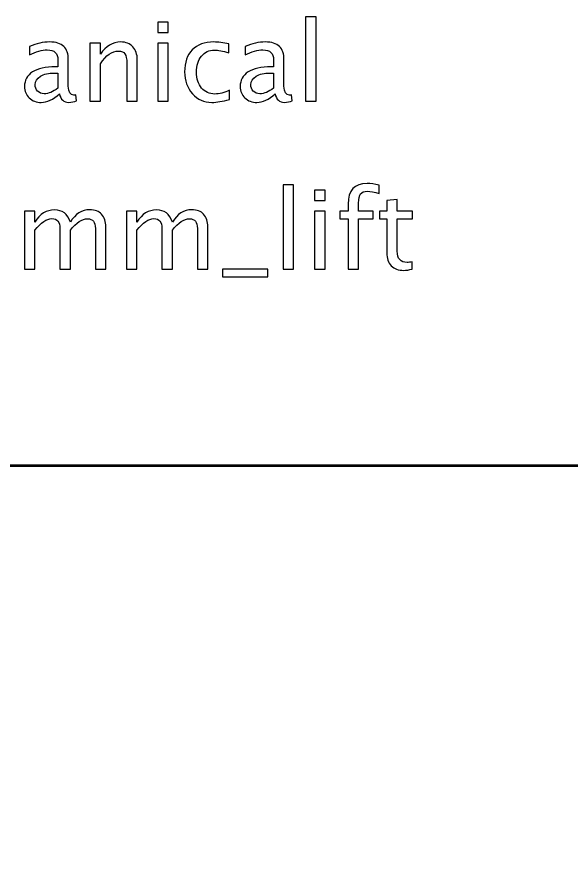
# Model space of a CAD drawing. Header units: centimetres. Extents: x -17.7 to 15.2, y -27.6 to 36.6.
# Drawn here: x -3.58 to -1.432, y -17.778 to -14.511 of the extents above; entities that cross this region are included whole.
import ezdxf

# ---------------------------------------------------------------- set-up
doc = ezdxf.new("R2010")
doc.units = ezdxf.units.CM
doc.header["$MEASUREMENT"] = 0
doc.layers.add('Layer 1', color=7, linetype='Continuous')

msp = doc.modelspace()

# ---------------------------------------------------------------- linework, layer by layer
at = {"layer": 'Layer 1'}
for points, knots in [([(-3.03453, -14.57192), (-3.03453, -14.57192), (-3.03453, -14.53128), (-3.03453, -14.53128), (-3.03453, -14.53128), (-3.03453, -14.53128), (-2.99389, -14.53128), (-2.99389, -14.53128), (-2.99389, -14.53128), (-2.99389, -14.53128), (-2.99389, -14.57192), (-2.99389, -14.57192), (-2.99389, -14.57192), (-2.99389, -14.57192), (-3.03453, -14.57192), (-3.03453, -14.57192)], [0, 0, 0, 0, 0.2, 0.2, 0.2, 0.2, 0.4, 0.4, 0.4, 0.4, 0.6, 0.6, 0.6, 0.6, 1, 1, 1, 1]), ([(-2.46162, -14.83735), (-2.46162, -14.83735), (-2.46162, -14.51096), (-2.46162, -14.51096), (-2.46162, -14.51096), (-2.46162, -14.51096), (-2.42098, -14.51096), (-2.42098, -14.51096), (-2.42098, -14.51096), (-2.42098, -14.51096), (-2.42098, -14.83735), (-2.42098, -14.83735), (-2.42098, -14.83735), (-2.42098, -14.83735), (-2.46162, -14.83735), (-2.46162, -14.83735)], [0, 0, 0, 0, 0.2, 0.2, 0.2, 0.2, 0.4, 0.4, 0.4, 0.4, 0.6, 0.6, 0.6, 0.6, 1, 1, 1, 1]), ([(-3.41539, -14.80878), (-3.4398, -14.83121), (-3.4633, -14.84243), (-3.48588, -14.84243), (-3.48588, -14.84243), (-3.50443, -14.84243), (-3.51988, -14.83664), (-3.53209, -14.825), (-3.53209, -14.825), (-3.54437, -14.81336), (-3.5505, -14.79869), (-3.5505, -14.78098), (-3.5505, -14.78098), (-3.5505, -14.75649), (-3.5402, -14.73766), (-3.5196, -14.72453), (-3.5196, -14.72453), (-3.499, -14.71141), (-3.46944, -14.70485), (-3.43091, -14.70485), (-3.43091, -14.70485), (-3.43091, -14.70485), (-3.42139, -14.70485), (-3.42139, -14.70485), (-3.42139, -14.70485), (-3.42139, -14.70485), (-3.42139, -14.67783), (-3.42139, -14.67783), (-3.42139, -14.67783), (-3.42139, -14.65179), (-3.43493, -14.63881), (-3.4621, -14.63881), (-3.4621, -14.63881), (-3.48312, -14.63881), (-3.50612, -14.64544), (-3.53103, -14.6587), (-3.53103, -14.6587), (-3.53103, -14.6587), (-3.53103, -14.62526), (-3.53103, -14.62526), (-3.53103, -14.62526), (-3.50365, -14.61397), (-3.47783, -14.60833), (-3.45363, -14.60833), (-3.45363, -14.60833), (-3.42873, -14.60833), (-3.41031, -14.61397), (-3.39853, -14.62533), (-3.39853, -14.62533), (-3.38667, -14.63669), (-3.38075, -14.65419), (-3.38075, -14.67783), (-3.38075, -14.67783), (-3.38075, -14.67783), (-3.38075, -14.77921), (-3.38075, -14.77921), (-3.38075, -14.77921), (-3.38075, -14.80243), (-3.37362, -14.81407), (-3.3593, -14.81407), (-3.3593, -14.81407), (-3.35754, -14.81407), (-3.35493, -14.81378), (-3.35147, -14.81322), (-3.35147, -14.81322), (-3.35147, -14.81322), (-3.34858, -14.8358), (-3.34858, -14.8358), (-3.34858, -14.8358), (-3.35782, -14.84024), (-3.36798, -14.84243), (-3.37913, -14.84243), (-3.37913, -14.84243), (-3.3981, -14.84243), (-3.41017, -14.83121), (-3.41539, -14.80878)], [0, 0, 0, 0, 0.05, 0.05, 0.05, 0.05, 0.1, 0.1, 0.1, 0.1, 0.15, 0.15, 0.15, 0.15, 0.2, 0.2, 0.2, 0.2, 0.25, 0.25, 0.25, 0.25, 0.3, 0.3, 0.3, 0.3, 0.35, 0.35, 0.35, 0.35, 0.4, 0.4, 0.4, 0.4, 0.45, 0.45, 0.45, 0.45, 0.5, 0.5, 0.5, 0.5, 0.55, 0.55, 0.55, 0.55, 0.6, 0.6, 0.6, 0.6, 0.65, 0.65, 0.65, 0.65, 0.7, 0.7, 0.7, 0.7, 0.75, 0.75, 0.75, 0.75, 0.8, 0.8, 0.8, 0.8, 0.85, 0.85, 0.85, 0.85, 0.9, 0.9, 0.9, 0.9, 1, 1, 1, 1]), ([(-3.29728, -14.83735), (-3.29728, -14.83735), (-3.29728, -14.61299), (-3.29728, -14.61299), (-3.29728, -14.61299), (-3.29728, -14.61299), (-3.25664, -14.61299), (-3.25664, -14.61299), (-3.25664, -14.61299), (-3.25664, -14.61299), (-3.25664, -14.65539), (-3.25664, -14.65539), (-3.25664, -14.65539), (-3.23512, -14.62399), (-3.20873, -14.60833), (-3.17755, -14.60833), (-3.17755, -14.60833), (-3.15793, -14.60833), (-3.14234, -14.61447), (-3.13084, -14.62681), (-3.13084, -14.62681), (-3.11934, -14.63909), (-3.11356, -14.65567), (-3.11356, -14.67641), (-3.11356, -14.67641), (-3.11356, -14.67641), (-3.11356, -14.83735), (-3.11356, -14.83735), (-3.11356, -14.83735), (-3.11356, -14.83735), (-3.15419, -14.83735), (-3.15419, -14.83735), (-3.15419, -14.83735), (-3.15419, -14.83735), (-3.15419, -14.68968), (-3.15419, -14.68968), (-3.15419, -14.68968), (-3.15419, -14.67303), (-3.15666, -14.66117), (-3.16153, -14.65412), (-3.16153, -14.65412), (-3.16647, -14.64699), (-3.17459, -14.64346), (-3.18594, -14.64346), (-3.18594, -14.64346), (-3.21092, -14.64346), (-3.23449, -14.65976), (-3.25664, -14.69236), (-3.25664, -14.69236), (-3.25664, -14.69236), (-3.25664, -14.83735), (-3.25664, -14.83735), (-3.25664, -14.83735), (-3.25664, -14.83735), (-3.29728, -14.83735), (-3.29728, -14.83735)], [0, 0, 0, 0, 0.0666667, 0.0666667, 0.0666667, 0.0666667, 0.1333333, 0.1333333, 0.1333333, 0.1333333, 0.2, 0.2, 0.2, 0.2, 0.2666667, 0.2666667, 0.2666667, 0.2666667, 0.3333333, 0.3333333, 0.3333333, 0.3333333, 0.4, 0.4, 0.4, 0.4, 0.4666667, 0.4666667, 0.4666667, 0.4666667, 0.5333333, 0.5333333, 0.5333333, 0.5333333, 0.6, 0.6, 0.6, 0.6, 0.6666667, 0.6666667, 0.6666667, 0.6666667, 0.7333333, 0.7333333, 0.7333333, 0.7333333, 0.8, 0.8, 0.8, 0.8, 0.8666667, 0.8666667, 0.8666667, 0.8666667, 1, 1, 1, 1]), ([(-3.03453, -14.83735), (-3.03453, -14.83735), (-3.03453, -14.61299), (-3.03453, -14.61299), (-3.03453, -14.61299), (-3.03453, -14.61299), (-2.99389, -14.61299), (-2.99389, -14.61299), (-2.99389, -14.61299), (-2.99389, -14.61299), (-2.99389, -14.83735), (-2.99389, -14.83735), (-2.99389, -14.83735), (-2.99389, -14.83735), (-3.03453, -14.83735), (-3.03453, -14.83735)], [0, 0, 0, 0, 0.2, 0.2, 0.2, 0.2, 0.4, 0.4, 0.4, 0.4, 0.6, 0.6, 0.6, 0.6, 1, 1, 1, 1]), ([(-2.7564, -14.83058), (-2.78272, -14.83848), (-2.80544, -14.84243), (-2.82456, -14.84243), (-2.82456, -14.84243), (-2.8549, -14.84243), (-2.88002, -14.83121), (-2.89998, -14.80885), (-2.89998, -14.80885), (-2.91995, -14.78641), (-2.92997, -14.75812), (-2.92997, -14.72404), (-2.92997, -14.72404), (-2.92997, -14.68763), (-2.92009, -14.6592), (-2.90034, -14.63888), (-2.90034, -14.63888), (-2.88058, -14.61849), (-2.85299, -14.60833), (-2.81758, -14.60833), (-2.81758, -14.60833), (-2.80015, -14.60833), (-2.78053, -14.61073), (-2.75894, -14.61553), (-2.75894, -14.61553), (-2.75894, -14.61553), (-2.75894, -14.64981), (-2.75894, -14.64981), (-2.75894, -14.64981), (-2.78188, -14.64304), (-2.80057, -14.63965), (-2.81497, -14.63965), (-2.81497, -14.63965), (-2.83585, -14.63965), (-2.85257, -14.64749), (-2.86506, -14.66308), (-2.86506, -14.66308), (-2.87755, -14.67867), (-2.88383, -14.69949), (-2.88383, -14.72545), (-2.88383, -14.72545), (-2.88383, -14.75064), (-2.87734, -14.77096), (-2.86442, -14.78655), (-2.86442, -14.78655), (-2.85151, -14.80207), (-2.83465, -14.80983), (-2.8137, -14.80983), (-2.8137, -14.80983), (-2.79514, -14.80983), (-2.77609, -14.80504), (-2.7564, -14.79544), (-2.7564, -14.79544), (-2.7564, -14.79544), (-2.7564, -14.83058), (-2.7564, -14.83058)], [0, 0, 0, 0, 0.0666667, 0.0666667, 0.0666667, 0.0666667, 0.1333333, 0.1333333, 0.1333333, 0.1333333, 0.2, 0.2, 0.2, 0.2, 0.2666667, 0.2666667, 0.2666667, 0.2666667, 0.3333333, 0.3333333, 0.3333333, 0.3333333, 0.4, 0.4, 0.4, 0.4, 0.4666667, 0.4666667, 0.4666667, 0.4666667, 0.5333333, 0.5333333, 0.5333333, 0.5333333, 0.6, 0.6, 0.6, 0.6, 0.6666667, 0.6666667, 0.6666667, 0.6666667, 0.7333333, 0.7333333, 0.7333333, 0.7333333, 0.8, 0.8, 0.8, 0.8, 0.8666667, 0.8666667, 0.8666667, 0.8666667, 1, 1, 1, 1]), ([(-2.57973, -14.80878), (-2.60414, -14.83121), (-2.62764, -14.84243), (-2.65022, -14.84243), (-2.65022, -14.84243), (-2.66877, -14.84243), (-2.68422, -14.83664), (-2.69643, -14.825), (-2.69643, -14.825), (-2.70871, -14.81336), (-2.71484, -14.79869), (-2.71484, -14.78098), (-2.71484, -14.78098), (-2.71484, -14.75649), (-2.70454, -14.73766), (-2.68394, -14.72453), (-2.68394, -14.72453), (-2.66334, -14.71141), (-2.63378, -14.70485), (-2.59525, -14.70485), (-2.59525, -14.70485), (-2.59525, -14.70485), (-2.58573, -14.70485), (-2.58573, -14.70485), (-2.58573, -14.70485), (-2.58573, -14.70485), (-2.58573, -14.67783), (-2.58573, -14.67783), (-2.58573, -14.67783), (-2.58573, -14.65179), (-2.59927, -14.63881), (-2.62644, -14.63881), (-2.62644, -14.63881), (-2.64746, -14.63881), (-2.67046, -14.64544), (-2.69537, -14.6587), (-2.69537, -14.6587), (-2.69537, -14.6587), (-2.69537, -14.62526), (-2.69537, -14.62526), (-2.69537, -14.62526), (-2.66799, -14.61397), (-2.64217, -14.60833), (-2.61797, -14.60833), (-2.61797, -14.60833), (-2.59307, -14.60833), (-2.57465, -14.61397), (-2.56287, -14.62533), (-2.56287, -14.62533), (-2.55101, -14.63669), (-2.54509, -14.65419), (-2.54509, -14.67783), (-2.54509, -14.67783), (-2.54509, -14.67783), (-2.54509, -14.77921), (-2.54509, -14.77921), (-2.54509, -14.77921), (-2.54509, -14.80243), (-2.53796, -14.81407), (-2.52364, -14.81407), (-2.52364, -14.81407), (-2.52188, -14.81407), (-2.51927, -14.81378), (-2.51581, -14.81322), (-2.51581, -14.81322), (-2.51581, -14.81322), (-2.51292, -14.8358), (-2.51292, -14.8358), (-2.51292, -14.8358), (-2.52216, -14.84024), (-2.53232, -14.84243), (-2.54347, -14.84243), (-2.54347, -14.84243), (-2.56244, -14.84243), (-2.57451, -14.83121), (-2.57973, -14.80878)], [0, 0, 0, 0, 0.05, 0.05, 0.05, 0.05, 0.1, 0.1, 0.1, 0.1, 0.15, 0.15, 0.15, 0.15, 0.2, 0.2, 0.2, 0.2, 0.25, 0.25, 0.25, 0.25, 0.3, 0.3, 0.3, 0.3, 0.35, 0.35, 0.35, 0.35, 0.4, 0.4, 0.4, 0.4, 0.45, 0.45, 0.45, 0.45, 0.5, 0.5, 0.5, 0.5, 0.55, 0.55, 0.55, 0.55, 0.6, 0.6, 0.6, 0.6, 0.65, 0.65, 0.65, 0.65, 0.7, 0.7, 0.7, 0.7, 0.75, 0.75, 0.75, 0.75, 0.8, 0.8, 0.8, 0.8, 0.85, 0.85, 0.85, 0.85, 0.9, 0.9, 0.9, 0.9, 1, 1, 1, 1]), ([(-3.42139, -14.78662), (-3.42139, -14.78662), (-3.42139, -14.72898), (-3.42139, -14.72898), (-3.42139, -14.72898), (-3.42139, -14.72898), (-3.43444, -14.72855), (-3.43444, -14.72855), (-3.43444, -14.72855), (-3.45702, -14.72855), (-3.47522, -14.73272), (-3.48912, -14.74104), (-3.48912, -14.74104), (-3.50295, -14.74944), (-3.50986, -14.76052), (-3.50986, -14.77434), (-3.50986, -14.77434), (-3.50986, -14.78401), (-3.50641, -14.79219), (-3.49956, -14.7989), (-3.49956, -14.7989), (-3.49265, -14.8056), (-3.48425, -14.80899), (-3.4743, -14.80899), (-3.4743, -14.80899), (-3.45737, -14.80899), (-3.43973, -14.80151), (-3.42139, -14.78662)], [0, 0, 0, 0, 0.125, 0.125, 0.125, 0.125, 0.25, 0.25, 0.25, 0.25, 0.375, 0.375, 0.375, 0.375, 0.5, 0.5, 0.5, 0.5, 0.625, 0.625, 0.625, 0.625, 0.75, 0.75, 0.75, 0.75, 1, 1, 1, 1]), ([(-2.58573, -14.78662), (-2.58573, -14.78662), (-2.58573, -14.72898), (-2.58573, -14.72898), (-2.58573, -14.72898), (-2.58573, -14.72898), (-2.59878, -14.72855), (-2.59878, -14.72855), (-2.59878, -14.72855), (-2.62136, -14.72855), (-2.63956, -14.73272), (-2.65346, -14.74104), (-2.65346, -14.74104), (-2.66729, -14.74944), (-2.6742, -14.76052), (-2.6742, -14.77434), (-2.6742, -14.77434), (-2.6742, -14.78401), (-2.67075, -14.79219), (-2.6639, -14.7989), (-2.6639, -14.7989), (-2.65699, -14.8056), (-2.64859, -14.80899), (-2.63864, -14.80899), (-2.63864, -14.80899), (-2.62171, -14.80899), (-2.60407, -14.80151), (-2.58573, -14.78662)], [0, 0, 0, 0, 0.125, 0.125, 0.125, 0.125, 0.25, 0.25, 0.25, 0.25, 0.375, 0.375, 0.375, 0.375, 0.5, 0.5, 0.5, 0.5, 0.625, 0.625, 0.625, 0.625, 0.75, 0.75, 0.75, 0.75, 1, 1, 1, 1]), ([(-2.29648, -15.48787), (-2.29648, -15.48787), (-2.29648, -15.29398), (-2.29648, -15.29398), (-2.29648, -15.29398), (-2.29648, -15.29398), (-2.3283, -15.29398), (-2.3283, -15.29398), (-2.3283, -15.29398), (-2.3283, -15.29398), (-2.3283, -15.26351), (-2.3283, -15.26351), (-2.3283, -15.26351), (-2.3283, -15.26351), (-2.29648, -15.26351), (-2.29648, -15.26351), (-2.29648, -15.26351), (-2.29648, -15.26351), (-2.29648, -15.23662), (-2.29648, -15.23662), (-2.29648, -15.23662), (-2.29648, -15.18314), (-2.27207, -15.1564), (-2.22324, -15.1564), (-2.22324, -15.1564), (-2.20956, -15.1564), (-2.19403, -15.15866), (-2.17668, -15.16318), (-2.17668, -15.16318), (-2.17668, -15.16318), (-2.17668, -15.19577), (-2.17668, -15.19577), (-2.17668, -15.19577), (-2.19509, -15.18985), (-2.20984, -15.18688), (-2.22092, -15.18688), (-2.22092, -15.18688), (-2.23439, -15.18688), (-2.24356, -15.19006), (-2.24843, -15.19648), (-2.24843, -15.19648), (-2.25337, -15.2029), (-2.25584, -15.21482), (-2.25584, -15.23225), (-2.25584, -15.23225), (-2.25584, -15.23225), (-2.25584, -15.26351), (-2.25584, -15.26351), (-2.25584, -15.26351), (-2.25584, -15.26351), (-2.19947, -15.26351), (-2.19947, -15.26351), (-2.19947, -15.26351), (-2.19947, -15.26351), (-2.19947, -15.29398), (-2.19947, -15.29398), (-2.19947, -15.29398), (-2.19947, -15.29398), (-2.25584, -15.29398), (-2.25584, -15.29398), (-2.25584, -15.29398), (-2.25584, -15.29398), (-2.25584, -15.48787), (-2.25584, -15.48787), (-2.25584, -15.48787), (-2.25584, -15.48787), (-2.29648, -15.48787), (-2.29648, -15.48787)], [0, 0, 0, 0, 0.0555556, 0.0555556, 0.0555556, 0.0555556, 0.1111111, 0.1111111, 0.1111111, 0.1111111, 0.1666667, 0.1666667, 0.1666667, 0.1666667, 0.2222222, 0.2222222, 0.2222222, 0.2222222, 0.2777778, 0.2777778, 0.2777778, 0.2777778, 0.3333333, 0.3333333, 0.3333333, 0.3333333, 0.3888889, 0.3888889, 0.3888889, 0.3888889, 0.4444444, 0.4444444, 0.4444444, 0.4444444, 0.5, 0.5, 0.5, 0.5, 0.5555556, 0.5555556, 0.5555556, 0.5555556, 0.6111111, 0.6111111, 0.6111111, 0.6111111, 0.6666667, 0.6666667, 0.6666667, 0.6666667, 0.7222222, 0.7222222, 0.7222222, 0.7222222, 0.7777778, 0.7777778, 0.7777778, 0.7777778, 0.8333333, 0.8333333, 0.8333333, 0.8333333, 0.8888889, 0.8888889, 0.8888889, 0.8888889, 1, 1, 1, 1]), ([(-2.54878, -15.48787), (-2.54878, -15.48787), (-2.54878, -15.16148), (-2.54878, -15.16148), (-2.54878, -15.16148), (-2.54878, -15.16148), (-2.50814, -15.16148), (-2.50814, -15.16148), (-2.50814, -15.16148), (-2.50814, -15.16148), (-2.50814, -15.48787), (-2.50814, -15.48787), (-2.50814, -15.48787), (-2.50814, -15.48787), (-2.54878, -15.48787), (-2.54878, -15.48787)], [0, 0, 0, 0, 0.2, 0.2, 0.2, 0.2, 0.4, 0.4, 0.4, 0.4, 0.6, 0.6, 0.6, 0.6, 1, 1, 1, 1]), ([(-2.42644, -15.22244), (-2.42644, -15.22244), (-2.42644, -15.1818), (-2.42644, -15.1818), (-2.42644, -15.1818), (-2.42644, -15.1818), (-2.3858, -15.1818), (-2.3858, -15.1818), (-2.3858, -15.1818), (-2.3858, -15.1818), (-2.3858, -15.22244), (-2.3858, -15.22244), (-2.3858, -15.22244), (-2.3858, -15.22244), (-2.42644, -15.22244), (-2.42644, -15.22244)], [0, 0, 0, 0, 0.2, 0.2, 0.2, 0.2, 0.4, 0.4, 0.4, 0.4, 0.6, 0.6, 0.6, 0.6, 1, 1, 1, 1]), ([(-2.04813, -15.4878), (-2.06069, -15.49126), (-2.07163, -15.49295), (-2.08087, -15.49295), (-2.08087, -15.49295), (-2.10161, -15.49295), (-2.11777, -15.48702), (-2.12934, -15.47517), (-2.12934, -15.47517), (-2.14098, -15.46332), (-2.14677, -15.44688), (-2.14677, -15.42578), (-2.14677, -15.42578), (-2.14677, -15.42578), (-2.14677, -15.29398), (-2.14677, -15.29398), (-2.14677, -15.29398), (-2.14677, -15.29398), (-2.17485, -15.29398), (-2.17485, -15.29398), (-2.17485, -15.29398), (-2.17485, -15.29398), (-2.17485, -15.26351), (-2.17485, -15.26351), (-2.17485, -15.26351), (-2.17485, -15.26351), (-2.14677, -15.26351), (-2.14677, -15.26351), (-2.14677, -15.26351), (-2.14677, -15.26351), (-2.14677, -15.22294), (-2.14677, -15.22294), (-2.14677, -15.22294), (-2.14677, -15.22294), (-2.10613, -15.21906), (-2.10613, -15.21906), (-2.10613, -15.21906), (-2.10613, -15.21906), (-2.10613, -15.26351), (-2.10613, -15.26351), (-2.10613, -15.26351), (-2.10613, -15.26351), (-2.04728, -15.26351), (-2.04728, -15.26351), (-2.04728, -15.26351), (-2.04728, -15.26351), (-2.04728, -15.29398), (-2.04728, -15.29398), (-2.04728, -15.29398), (-2.04728, -15.29398), (-2.10613, -15.29398), (-2.10613, -15.29398), (-2.10613, -15.29398), (-2.10613, -15.29398), (-2.10613, -15.41844), (-2.10613, -15.41844), (-2.10613, -15.41844), (-2.10613, -15.44779), (-2.09336, -15.46247), (-2.06789, -15.46247), (-2.06789, -15.46247), (-2.06245, -15.46247), (-2.05589, -15.46155), (-2.04813, -15.45979), (-2.04813, -15.45979), (-2.04813, -15.45979), (-2.04813, -15.4878), (-2.04813, -15.4878)], [0, 0, 0, 0, 0.0555556, 0.0555556, 0.0555556, 0.0555556, 0.1111111, 0.1111111, 0.1111111, 0.1111111, 0.1666667, 0.1666667, 0.1666667, 0.1666667, 0.2222222, 0.2222222, 0.2222222, 0.2222222, 0.2777778, 0.2777778, 0.2777778, 0.2777778, 0.3333333, 0.3333333, 0.3333333, 0.3333333, 0.3888889, 0.3888889, 0.3888889, 0.3888889, 0.4444444, 0.4444444, 0.4444444, 0.4444444, 0.5, 0.5, 0.5, 0.5, 0.5555556, 0.5555556, 0.5555556, 0.5555556, 0.6111111, 0.6111111, 0.6111111, 0.6111111, 0.6666667, 0.6666667, 0.6666667, 0.6666667, 0.7222222, 0.7222222, 0.7222222, 0.7222222, 0.7777778, 0.7777778, 0.7777778, 0.7777778, 0.8333333, 0.8333333, 0.8333333, 0.8333333, 0.8888889, 0.8888889, 0.8888889, 0.8888889, 1, 1, 1, 1]), ([(-3.55095, -15.48787), (-3.55095, -15.48787), (-3.55095, -15.26351), (-3.55095, -15.26351), (-3.55095, -15.26351), (-3.55095, -15.26351), (-3.51031, -15.26351), (-3.51031, -15.26351), (-3.51031, -15.26351), (-3.51031, -15.26351), (-3.51031, -15.30591), (-3.51031, -15.30591), (-3.51031, -15.30591), (-3.49048, -15.27451), (-3.46508, -15.25885), (-3.43397, -15.25885), (-3.43397, -15.25885), (-3.40398, -15.25885), (-3.38359, -15.27451), (-3.37273, -15.30591), (-3.37273, -15.30591), (-3.35347, -15.27423), (-3.32835, -15.25843), (-3.29752, -15.25843), (-3.29752, -15.25843), (-3.27783, -15.25843), (-3.26252, -15.26421), (-3.25159, -15.27585), (-3.25159, -15.27585), (-3.24065, -15.28749), (-3.23515, -15.30379), (-3.23515, -15.32475), (-3.23515, -15.32475), (-3.23515, -15.32475), (-3.23515, -15.48787), (-3.23515, -15.48787), (-3.23515, -15.48787), (-3.23515, -15.48787), (-3.27579, -15.48787), (-3.27579, -15.48787), (-3.27579, -15.48787), (-3.27579, -15.48787), (-3.27579, -15.33145), (-3.27579, -15.33145), (-3.27579, -15.33145), (-3.27579, -15.30591), (-3.28595, -15.29314), (-3.30627, -15.29314), (-3.30627, -15.29314), (-3.32736, -15.29314), (-3.34952, -15.30803), (-3.37273, -15.33787), (-3.37273, -15.33787), (-3.37273, -15.33787), (-3.37273, -15.48787), (-3.37273, -15.48787), (-3.37273, -15.48787), (-3.37273, -15.48787), (-3.41337, -15.48787), (-3.41337, -15.48787), (-3.41337, -15.48787), (-3.41337, -15.48787), (-3.41337, -15.33131), (-3.41337, -15.33131), (-3.41337, -15.33131), (-3.41337, -15.30556), (-3.42367, -15.29271), (-3.44434, -15.29271), (-3.44434, -15.29271), (-3.46487, -15.29271), (-3.48689, -15.30767), (-3.51031, -15.33766), (-3.51031, -15.33766), (-3.51031, -15.33766), (-3.51031, -15.48787), (-3.51031, -15.48787), (-3.51031, -15.48787), (-3.51031, -15.48787), (-3.55095, -15.48787), (-3.55095, -15.48787)], [0, 0, 0, 0, 0.047619, 0.047619, 0.047619, 0.047619, 0.0952381, 0.0952381, 0.0952381, 0.0952381, 0.1428571, 0.1428571, 0.1428571, 0.1428571, 0.1904762, 0.1904762, 0.1904762, 0.1904762, 0.2380952, 0.2380952, 0.2380952, 0.2380952, 0.2857143, 0.2857143, 0.2857143, 0.2857143, 0.3333333, 0.3333333, 0.3333333, 0.3333333, 0.3809524, 0.3809524, 0.3809524, 0.3809524, 0.4285714, 0.4285714, 0.4285714, 0.4285714, 0.4761905, 0.4761905, 0.4761905, 0.4761905, 0.5238095, 0.5238095, 0.5238095, 0.5238095, 0.5714286, 0.5714286, 0.5714286, 0.5714286, 0.6190476, 0.6190476, 0.6190476, 0.6190476, 0.6666667, 0.6666667, 0.6666667, 0.6666667, 0.7142857, 0.7142857, 0.7142857, 0.7142857, 0.7619048, 0.7619048, 0.7619048, 0.7619048, 0.8095238, 0.8095238, 0.8095238, 0.8095238, 0.8571429, 0.8571429, 0.8571429, 0.8571429, 0.9047619, 0.9047619, 0.9047619, 0.9047619, 1, 1, 1, 1]), ([(-3.1557, -15.48787), (-3.1557, -15.48787), (-3.1557, -15.26351), (-3.1557, -15.26351), (-3.1557, -15.26351), (-3.1557, -15.26351), (-3.11506, -15.26351), (-3.11506, -15.26351), (-3.11506, -15.26351), (-3.11506, -15.26351), (-3.11506, -15.30591), (-3.11506, -15.30591), (-3.11506, -15.30591), (-3.09523, -15.27451), (-3.06983, -15.25885), (-3.03872, -15.25885), (-3.03872, -15.25885), (-3.00873, -15.25885), (-2.98834, -15.27451), (-2.97748, -15.30591), (-2.97748, -15.30591), (-2.95822, -15.27423), (-2.9331, -15.25843), (-2.90227, -15.25843), (-2.90227, -15.25843), (-2.88258, -15.25843), (-2.86727, -15.26421), (-2.85634, -15.27585), (-2.85634, -15.27585), (-2.8454, -15.28749), (-2.8399, -15.30379), (-2.8399, -15.32475), (-2.8399, -15.32475), (-2.8399, -15.32475), (-2.8399, -15.48787), (-2.8399, -15.48787), (-2.8399, -15.48787), (-2.8399, -15.48787), (-2.88054, -15.48787), (-2.88054, -15.48787), (-2.88054, -15.48787), (-2.88054, -15.48787), (-2.88054, -15.33145), (-2.88054, -15.33145), (-2.88054, -15.33145), (-2.88054, -15.30591), (-2.8907, -15.29314), (-2.91102, -15.29314), (-2.91102, -15.29314), (-2.93211, -15.29314), (-2.95427, -15.30803), (-2.97748, -15.33787), (-2.97748, -15.33787), (-2.97748, -15.33787), (-2.97748, -15.48787), (-2.97748, -15.48787), (-2.97748, -15.48787), (-2.97748, -15.48787), (-3.01812, -15.48787), (-3.01812, -15.48787), (-3.01812, -15.48787), (-3.01812, -15.48787), (-3.01812, -15.33131), (-3.01812, -15.33131), (-3.01812, -15.33131), (-3.01812, -15.30556), (-3.02842, -15.29271), (-3.04909, -15.29271), (-3.04909, -15.29271), (-3.06962, -15.29271), (-3.09164, -15.30767), (-3.11506, -15.33766), (-3.11506, -15.33766), (-3.11506, -15.33766), (-3.11506, -15.48787), (-3.11506, -15.48787), (-3.11506, -15.48787), (-3.11506, -15.48787), (-3.1557, -15.48787), (-3.1557, -15.48787)], [0, 0, 0, 0, 0.047619, 0.047619, 0.047619, 0.047619, 0.0952381, 0.0952381, 0.0952381, 0.0952381, 0.1428571, 0.1428571, 0.1428571, 0.1428571, 0.1904762, 0.1904762, 0.1904762, 0.1904762, 0.2380952, 0.2380952, 0.2380952, 0.2380952, 0.2857143, 0.2857143, 0.2857143, 0.2857143, 0.3333333, 0.3333333, 0.3333333, 0.3333333, 0.3809524, 0.3809524, 0.3809524, 0.3809524, 0.4285714, 0.4285714, 0.4285714, 0.4285714, 0.4761905, 0.4761905, 0.4761905, 0.4761905, 0.5238095, 0.5238095, 0.5238095, 0.5238095, 0.5714286, 0.5714286, 0.5714286, 0.5714286, 0.6190476, 0.6190476, 0.6190476, 0.6190476, 0.6666667, 0.6666667, 0.6666667, 0.6666667, 0.7142857, 0.7142857, 0.7142857, 0.7142857, 0.7619048, 0.7619048, 0.7619048, 0.7619048, 0.8095238, 0.8095238, 0.8095238, 0.8095238, 0.8571429, 0.8571429, 0.8571429, 0.8571429, 0.9047619, 0.9047619, 0.9047619, 0.9047619, 1, 1, 1, 1]), ([(-2.42644, -15.48787), (-2.42644, -15.48787), (-2.42644, -15.26351), (-2.42644, -15.26351), (-2.42644, -15.26351), (-2.42644, -15.26351), (-2.3858, -15.26351), (-2.3858, -15.26351), (-2.3858, -15.26351), (-2.3858, -15.26351), (-2.3858, -15.48787), (-2.3858, -15.48787), (-2.3858, -15.48787), (-2.3858, -15.48787), (-2.42644, -15.48787), (-2.42644, -15.48787)], [0, 0, 0, 0, 0.2, 0.2, 0.2, 0.2, 0.4, 0.4, 0.4, 0.4, 0.6, 0.6, 0.6, 0.6, 1, 1, 1, 1]), ([(-2.78331, -15.51835), (-2.78331, -15.51835), (-2.78331, -15.48787), (-2.78331, -15.48787), (-2.78331, -15.48787), (-2.78331, -15.48787), (-2.6072, -15.48787), (-2.6072, -15.48787), (-2.6072, -15.48787), (-2.6072, -15.48787), (-2.6072, -15.51835), (-2.6072, -15.51835), (-2.6072, -15.51835), (-2.6072, -15.51835), (-2.78331, -15.51835), (-2.78331, -15.51835)], [0, 0, 0, 0, 0.2, 0.2, 0.2, 0.2, 0.4, 0.4, 0.4, 0.4, 0.6, 0.6, 0.6, 0.6, 1, 1, 1, 1])]:
    msp.add_open_spline(points, degree=3, knots=knots, dxfattribs=at)
at = {"layer": 'Layer 1', "lineweight": 53}
msp.add_open_spline([(-11.8, -23.75), (-11.8, -23.75), (-11.8, -18.25), (-11.8, -18.25), (-11.8, -18.25), (-11.8, -17.14544), (-10.90457, -16.25), (-9.8, -16.25), (-9.8, -16.25), (-9.8, -16.25), (0.8, -16.25), (0.8, -16.25), (0.8, -16.25), (1.90457, -16.25), (2.8, -17.14544), (2.8, -18.25), (2.8, -18.25), (2.8, -18.25), (2.8, -23.75), (2.8, -23.75), (2.8, -23.75), (2.8, -24.85456), (1.90457, -25.75), (0.8, -25.75), (0.8, -25.75), (0.8, -25.75), (-9.8, -25.75), (-9.8, -25.75), (-9.8, -25.75), (-10.90457, -25.75), (-11.8, -24.85456), (-11.8, -23.75)], degree=3, knots=[0, 0, 0, 0, 0.1111111, 0.1111111, 0.1111111, 0.1111111, 0.2222222, 0.2222222, 0.2222222, 0.2222222, 0.3333333, 0.3333333, 0.3333333, 0.3333333, 0.4444444, 0.4444444, 0.4444444, 0.4444444, 0.5555556, 0.5555556, 0.5555556, 0.5555556, 0.6666667, 0.6666667, 0.6666667, 0.6666667, 0.7777778, 0.7777778, 0.7777778, 0.7777778, 1, 1, 1, 1], dxfattribs=at)

doc.saveas('drawing.dxf')
